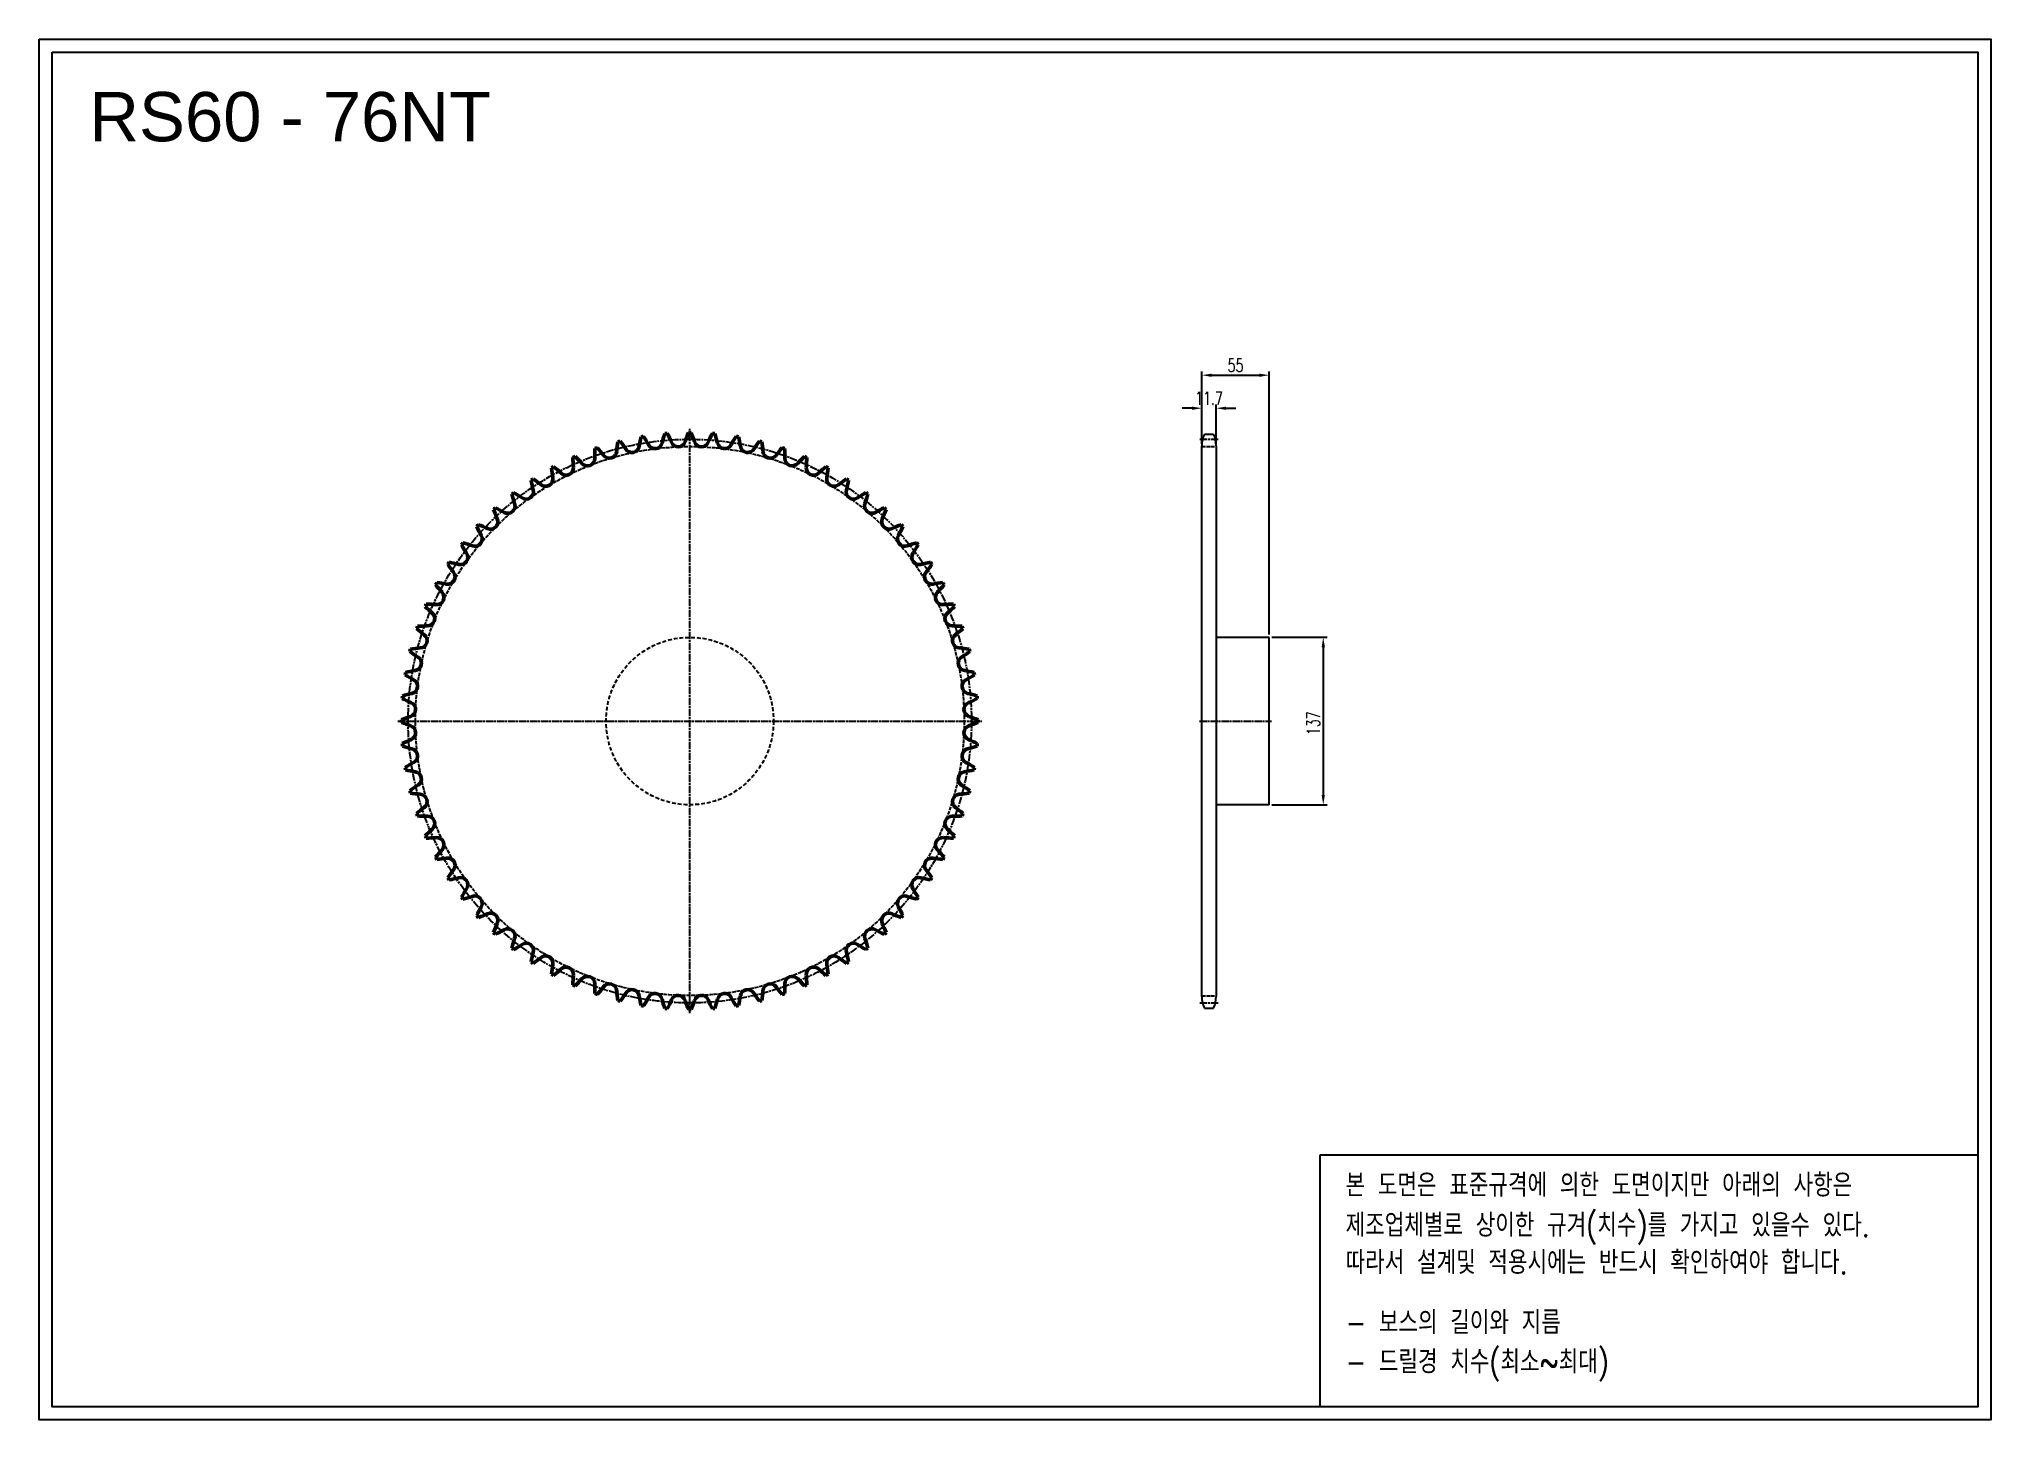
# Model space of a CAD drawing. Header units: millimetres. Extents: x 36536 to 38133, y 5201 to 6330.
import ezdxf

# ---------------------------------------------------------------- set-up
doc = ezdxf.new("R2010")
doc.units = ezdxf.units.MM
for name, pattern in [('AM_ISO02W050', [7.5, 6, -1.5]), ('AM_ISO02W050x2', [3.75, 3, -0.75]), ('AM_ISO08W050', [18, 12, -1.5, 3, -1.5]), ('AM_ISO08W050x2', [9, 6, -0.75, 1.5, -0.75]), ('HIDDEN', [9.525, 6.35, -3.175])]:
    doc.linetypes.add(name, pattern=pattern)
for name, color, linetype, lineweight in [('AM_0N', 7, 'Continuous', 50), ('AM_3N', 6, 'AM_ISO02W050', 25), ('AM_7', 4, 'AM_ISO08W050', 25), ('AM_7N', 4, 'AM_ISO08W050', 25)]:
    doc.layers.add(name, color=color, linetype=linetype, lineweight=lineweight)
doc.layers.add('HL', color=2, linetype='HIDDEN')
doc.layers.add('S-DIM', color=7, linetype='Continuous')
doc.styles.add('HAN', font='ROMANS.shx', dxfattribs={"width": 0.7, "bigfont": 'whgtxt.shx'})
doc.styles.add('HSG', font='SIMPLEX.shx', dxfattribs={"width": 0.7, "bigfont": 'HSG.shx'})
doc.styles.get("Standard").update_dxf_attribs({"font": 'arial.ttf'})
doc.dimstyles.new('APP23', dxfattribs={"dimscale": 4.5, "dimtxt": 2.4, "dimasz": 1.8, "dimexe": 0.7, "dimexo": 0.5, "dimgap": 0.6, "dimtad": 1, "dimtoh": 1, "dimdec": 1, "dimrnd": 0.01, "dimzin": 9, "dimdsep": 46, "dimtxsty": 'HSG', "dimcen": 0, "dimclrd": 1, "dimclre": 1, "dimclrt": 256, "dimazin": 2, "dimtp": 1, "dimtm": 1, "dimtfac": 0.5, "dimtdec": 1, "dimtix": 1, "dimtofl": 0, "dimtmove": 0, "dimatfit": 3, "dimfxl": 0, "dimtvp": 1, "dimtolj": 2, "dimlwd": -1, "dimlwe": -1, "dimarcsym": 0})

# ---------------------------------------------------------------- blocks, each defined once
blk = doc.blocks.new('*D1')
at = {"layer": 'Defpoints', "color": 0, "transparency": 16777216}
for p in [(37499.2, 6028.2), (37487.5, 5996.9), (37499.2, 5996.9)]:
    blk.add_point(p, dxfattribs=at)
at = {"layer": 'S-DIM', "color": 1, "transparency": 16777216}
for p, q in [((37479.4, 6028.2), (37471.3, 6028.2)), ((37487.5, 5999.1), (37487.5, 6031.3)), ((37499.2, 5999.1), (37499.2, 6031.3)), ((37507.3, 6028.2), (37515.4, 6028.2))]:
    blk.add_line(p, q, dxfattribs=at)
for points in [[(37479.4, 6029.5), (37479.4, 6026.8), (37487.5, 6028.2)], [(37507.3, 6029.5), (37507.3, 6026.8), (37499.2, 6028.2)]]:
    blk.add_solid(points, dxfattribs=at)
at = {"layer": 'S-DIM', "transparency": 16777216, "insert": (37493.3, 6036.3), "char_height": 10.8, "attachment_point": 5, "style": 'HSG'}
blk.add_mtext('\\A2;11.7', dxfattribs=at)
blk = doc.blocks.new('*D2')
at = {"layer": 'Defpoints', "color": 0, "transparency": 16777216}
for p in [(37542.5, 6055.2), (37487.5, 5996.9), (37542.5, 5840.8)]:
    blk.add_point(p, dxfattribs=at)
at = {"layer": 'S-DIM', "color": 1, "transparency": 16777216}
for p, q in [((37487.5, 5999.1), (37487.5, 6058.3)), ((37495.6, 6055.2), (37534.4, 6055.2)), ((37542.5, 5843), (37542.5, 6058.3))]:
    blk.add_line(p, q, dxfattribs=at)
for points in [[(37495.6, 6056.5), (37495.6, 6053.8), (37487.5, 6055.2)], [(37534.4, 6056.5), (37534.4, 6053.8), (37542.5, 6055.2)]]:
    blk.add_solid(points, dxfattribs=at)
at = {"layer": 'S-DIM', "transparency": 16777216, "insert": (37515, 6063.3), "char_height": 10.8, "attachment_point": 5, "style": 'HSG'}
blk.add_mtext('\\A2;55', dxfattribs=at)
blk = doc.blocks.new('*D3')
at = {"layer": 'Defpoints', "color": 0, "transparency": 16777216}
for p in [(37542.5, 5840.8), (37542.5, 5703.8), (37586.8, 5703.8)]:
    blk.add_point(p, dxfattribs=at)
at = {"layer": 'S-DIM', "color": 1, "transparency": 16777216}
for p, q in [((37544.7, 5840.8), (37590, 5840.8)), ((37586.8, 5832.7), (37586.8, 5711.9)), ((37544.7, 5703.8), (37590, 5703.8))]:
    blk.add_line(p, q, dxfattribs=at)
for points in [[(37585.5, 5832.7), (37588.2, 5832.7), (37586.8, 5840.8)], [(37585.5, 5711.9), (37588.2, 5711.9), (37586.8, 5703.8)]]:
    blk.add_solid(points, dxfattribs=at)
at = {"layer": 'S-DIM', "transparency": 16777216, "insert": (37578.7, 5770.5), "char_height": 10.8, "attachment_point": 5, "rotation": 90, "style": 'HSG'}
blk.add_mtext('\\A2;137', dxfattribs=at)

msp = doc.modelspace()

# ---------------------------------------------------------------- linework, layer by layer
for p, q in [((37489.55, 6007.04), (37497.08, 6007.04)), ((37487.47, 5547.03), (37487.47, 5997.54)), ((37499.17, 5997.54), (37499.17, 5547.03)), ((37542.47, 5840.79), (37499.17, 5840.79)), ((37542.47, 5703.79), (37542.47, 5840.79)), ((37542.47, 5703.79), (37499.17, 5703.79)), ((37489.55, 5537.53), (37497.08, 5537.53))]:
    msp.add_line(p, q)
for points in [[(36535.91, 6330.12), (38133.25, 6330.12), (38133.25, 5200.69), (36535.91, 5200.69)], [(36546.67, 6319.37), (38122.49, 6319.37), (38122.49, 5211.45), (36546.67, 5211.45)]]:
    msp.add_lwpolyline(points, close=True)
at = {"color": 6}
msp.add_lwpolyline([(37584.28, 5417.64), (38122.49, 5417.64), (38122.49, 5211.45), (37584.28, 5211.45)], close=True, dxfattribs=at)
for centre, start, end in [((37510.17, 5997.54), 155.25994, 180), ((37476.47, 5997.54), 0, 24.74006), ((37510.17, 5547.03), 180, 204.74006), ((37476.47, 5547.03), 335.25994, 0)]:
    msp.add_arc(centre, 22.7, start, end)
at = {"layer": 'AM_0N'}
for centre, radius, start, end in [((37154.19, 5973.66), 111.48, 162.38382, 166.51316), ((37068.46, 5772.29), 236.01, 94.48695, 94.98674), ((36950.75, 5956.81), 111.48, 22.96053, 27.08986), ((37170.53, 5965.9), 111.48, 157.64698, 161.77632), ((37068.46, 5772.29), 236.01, 89.7501, 90.2499), ((36966.39, 5965.9), 111.48, 18.22368, 22.35302), ((37186.17, 5956.81), 111.48, 152.91014, 157.03947), ((37068.46, 5772.29), 236.01, 85.01326, 85.51305), ((36982.72, 5973.66), 111.48, 13.48684, 17.61618), ((37102.13, 5988.55), 111.48, 176.59435, 180.72368), ((37068.46, 5772.29), 236.01, 108.69747, 109.19726), ((36909.05, 5922.26), 111.48, 37.17105, 41.30039), ((37002.67, 5993.25), 6.01, 217.17105, 355.98684), ((37119.88, 5985.03), 111.48, 171.8575, 175.98684), ((37068.46, 5772.29), 236.01, 103.96063, 104.46042), ((36921.98, 5934.91), 111.48, 32.43421, 36.56355), ((37021.15, 5997.93), 6.01, 212.43421, 351.25), ((37137.27, 5980.06), 111.48, 167.12066, 171.25), ((37068.46, 5772.29), 236.01, 99.22379, 99.72358), ((36935.91, 5946.46), 111.48, 27.69737, 31.82671), ((37039.94, 6001.07), 6.01, 207.69737, 346.51316), ((37058.93, 6002.64), 6.01, 202.96053, 341.77632), ((37077.99, 6002.64), 6.01, 198.22368, 337.03947), ((37096.98, 6001.07), 6.01, 193.48684, 332.30263), ((37201, 5946.46), 111.48, 148.17329, 152.30263), ((37068.46, 5772.29), 236.01, 80.27642, 80.77621), ((36999.65, 5980.06), 111.48, 8.75, 12.87934), ((37115.77, 5997.93), 6.01, 188.75, 327.56579), ((37214.93, 5934.91), 111.48, 143.43645, 147.56579), ((37068.46, 5772.29), 236.01, 75.53958, 76.03937), ((37017.04, 5985.03), 111.48, 4.01316, 8.1425), ((37134.24, 5993.25), 6.01, 184.01316, 322.82895), ((37227.86, 5922.26), 111.48, 138.69961, 142.82895), ((37068.46, 5772.29), 236.01, 70.80274, 71.30253), ((37034.78, 5988.55), 111.48, 359.27632, 3.40565), ((37068.46, 5772.29), 236.01, 118.17116, 118.67095), ((37066.08, 5991.14), 111.48, 186.06803, 190.19737), ((36886.54, 5893.98), 111.48, 46.64474, 50.77408), ((36967.2, 5979.41), 6.01, 226.64474, 5.46053), ((37068.46, 5772.29), 236.01, 113.43431, 113.93411), ((37084.16, 5990.59), 111.48, 181.33119, 185.46053), ((36897.21, 5908.59), 111.48, 41.90789, 46.03723), ((36984.65, 5987.06), 6.01, 221.90789, 0.72368), ((37152.26, 5987.06), 6.01, 179.27632, 318.09211), ((37239.7, 5908.59), 111.48, 133.96277, 138.09211), ((37068.46, 5772.29), 236.01, 66.06589, 66.56569), ((37169.71, 5979.41), 6.01, 174.53947, 313.35526), ((37052.76, 5990.59), 111.48, 354.53947, 358.66881), ((37250.38, 5893.98), 111.48, 129.22592, 133.35526), ((37068.46, 5772.29), 236.01, 61.32905, 61.82884), ((37070.84, 5991.14), 111.48, 349.80263, 353.93197), ((37068.46, 5772.29), 236.01, 127.64484, 128.14463), ((36868.99, 5862.38), 111.48, 56.11842, 60.24776), ((36934.49, 5959.92), 6.01, 236.11842, 14.93421), ((37068.46, 5772.29), 236.01, 122.908, 123.40779), ((37048.01, 5990.2), 111.48, 190.80487, 194.93421), ((36877.11, 5878.54), 111.48, 51.38158, 55.51092), ((36950.44, 5970.34), 6.01, 231.38158, 10.19737), ((37186.47, 5970.34), 6.01, 169.80263, 308.61842), ((37259.8, 5878.54), 111.48, 124.48908, 128.61842), ((37202.43, 5959.92), 6.01, 165.06579, 303.88158), ((37088.9, 5990.2), 111.48, 345.06579, 349.19513), ((37068.46, 5772.29), 236.01, 56.59221, 57.092), ((37267.92, 5862.38), 111.48, 119.75224, 123.88158), ((37068.46, 5772.29), 236.01, 51.85537, 52.35516), ((37068.46, 5772.29), 236.01, 132.38168, 132.88148), ((37012.43, 5983.86), 111.48, 200.27856, 204.40789), ((36862.23, 5845.6), 111.48, 60.85526, 64.9846), ((36919.45, 5948.22), 6.01, 240.85526, 19.67105), ((37030.09, 5987.77), 111.48, 195.54171, 199.67105), ((37217.46, 5948.22), 6.01, 160.32895, 299.14474), ((37106.83, 5987.77), 111.48, 340.32895, 344.45829), ((37274.68, 5845.6), 111.48, 115.0154, 119.14474), ((37124.49, 5983.86), 111.48, 335.59211, 339.72144), ((37068.46, 5772.29), 236.01, 47.11852, 47.61832), ((37068.46, 5772.29), 236.01, 137.11852, 137.61832), ((36995.15, 5978.51), 111.48, 205.0154, 209.14474), ((36856.88, 5828.32), 111.48, 65.59211, 69.72144), ((36905.43, 5935.31), 6.01, 245.59211, 24.40789), ((37231.48, 5935.31), 6.01, 155.59211, 294.40789), ((37280.03, 5828.32), 111.48, 110.27856, 114.40789), ((37141.77, 5978.51), 111.48, 330.85526, 334.9846), ((37068.46, 5772.29), 236.01, 42.38168, 42.88148), ((37068.46, 5772.29), 236.01, 141.85537, 142.35516), ((36978.37, 5971.75), 111.48, 209.75224, 213.88158), ((36852.98, 5810.66), 111.48, 70.32895, 74.45829), ((36892.53, 5921.29), 6.01, 250.32895, 29.14474), ((37244.39, 5921.29), 6.01, 150.85526, 289.67105), ((37283.94, 5810.66), 111.48, 105.54171, 109.67105), ((37158.55, 5971.75), 111.48, 326.11842, 330.24776), ((37068.46, 5772.29), 236.01, 37.64484, 38.14463), ((37068.46, 5772.29), 236.01, 146.59221, 147.092), ((36962.2, 5963.63), 111.48, 214.48908, 218.61842), ((36850.55, 5792.73), 111.48, 75.06579, 79.19513), ((36880.83, 5906.25), 6.01, 255.06579, 33.88158), ((37256.09, 5906.25), 6.01, 146.11842, 284.93421), ((37286.37, 5792.73), 111.48, 100.80487, 104.93421), ((37174.71, 5963.63), 111.48, 321.38158, 325.51092), ((37068.46, 5772.29), 236.01, 32.908, 33.40779), ((37068.46, 5772.29), 236.01, 151.32905, 151.82884), ((36946.76, 5954.2), 111.48, 219.22592, 223.35526), ((36849.6, 5774.67), 111.48, 79.80263, 83.93197), ((36870.4, 5890.3), 6.01, 259.80263, 38.61842), ((37266.51, 5890.3), 6.01, 141.38158, 280.19737), ((37287.31, 5774.67), 111.48, 96.06803, 100.19737), ((37190.15, 5954.2), 111.48, 316.64474, 320.77408), ((37068.46, 5772.29), 236.01, 28.17116, 28.67095), ((37068.46, 5772.29), 236.01, 156.06589, 156.56569), ((36932.16, 5943.53), 111.48, 223.96277, 228.09211), ((36850.15, 5756.58), 111.48, 84.53947, 88.66881), ((36861.33, 5873.54), 6.01, 264.53947, 43.35526), ((37275.58, 5873.54), 6.01, 136.64474, 275.46053), ((37286.76, 5756.58), 111.48, 91.33119, 95.46053), ((37204.76, 5943.53), 111.48, 311.90789, 316.03723), ((37068.46, 5772.29), 236.01, 23.43431, 23.93411), ((37068.46, 5772.29), 236.01, 160.80274, 161.30253), ((36918.48, 5931.69), 111.48, 228.69961, 232.82895), ((36852.2, 5738.61), 111.48, 89.27632, 93.40565), ((36853.68, 5856.09), 6.01, 269.27632, 48.09211), ((37283.24, 5856.09), 6.01, 131.90789, 270.72368), ((37284.72, 5738.61), 111.48, 86.59435, 90.72368), ((37218.44, 5931.69), 111.48, 307.17105, 311.30039), ((37068.46, 5772.29), 236.01, 18.69747, 19.19726), ((37068.46, 5772.29), 236.01, 165.53958, 166.03937), ((36855.72, 5720.87), 111.48, 94.01316, 98.1425), ((36847.49, 5838.07), 6.01, 274.01316, 52.82895), ((37289.42, 5838.07), 6.01, 127.17105, 265.98684), ((37281.2, 5720.87), 111.48, 81.8575, 85.98684), ((37068.46, 5772.29), 236.01, 13.96063, 14.46042), ((36905.83, 5918.76), 111.48, 233.43645, 237.56579), ((36842.82, 5819.6), 6.01, 278.75, 57.56579), ((37294.1, 5819.6), 6.01, 122.43421, 261.25), ((37231.09, 5918.76), 111.48, 302.43421, 306.56355), ((37068.46, 5772.29), 236.01, 170.27642, 170.77621), ((36894.29, 5904.83), 111.48, 238.17329, 242.30263), ((36860.69, 5703.47), 111.48, 98.75, 102.87934), ((36839.68, 5800.8), 6.01, 283.48684, 62.30263), ((37297.24, 5800.8), 6.01, 117.69737, 256.51316), ((37276.23, 5703.47), 111.48, 77.12066, 81.25), ((37242.63, 5904.83), 111.48, 297.69737, 301.82671), ((37068.46, 5772.29), 236.01, 9.22379, 9.72358), ((37068.46, 5772.29), 236.01, 175.01326, 175.51305), ((36883.94, 5890), 111.48, 242.91014, 247.03947), ((36867.08, 5686.55), 111.48, 103.48684, 107.61618), ((36838.11, 5781.81), 6.01, 288.22368, 67.03947), ((37298.81, 5781.81), 6.01, 112.96053, 251.77632), ((37269.84, 5686.55), 111.48, 72.38382, 76.51316), ((37252.98, 5890), 111.48, 292.96053, 297.08986), ((37068.46, 5772.29), 236.01, 4.48695, 4.98674), ((36874.85, 5670.21), 111.48, 108.22368, 112.35302), ((37068.46, 5772.29), 236.01, 179.7501, 180.2499), ((36874.85, 5874.36), 111.48, 247.64698, 251.77632), ((36838.11, 5762.76), 6.01, 292.96053, 71.77632), ((37298.81, 5762.76), 6.01, 108.22368, 247.03947), ((37262.07, 5670.21), 111.48, 67.64698, 71.77632), ((37262.07, 5874.36), 111.48, 288.22368, 292.35302), ((37068.46, 5772.29), 236.01, 359.7501, 0.2499), ((36883.94, 5654.58), 111.48, 112.96053, 117.08986), ((37068.46, 5772.29), 236.01, 184.48695, 184.98674), ((36867.08, 5858.02), 111.48, 252.38382, 256.51316), ((37269.84, 5858.02), 111.48, 283.48684, 287.61618), ((37252.98, 5654.58), 111.48, 62.91014, 67.03947), ((37068.46, 5772.29), 236.01, 355.01326, 355.51305), ((36894.29, 5639.74), 111.48, 117.69737, 121.82671), ((37068.46, 5772.29), 236.01, 189.22379, 189.72358), ((36839.68, 5743.77), 6.01, 297.69737, 76.51316), ((37297.24, 5743.77), 6.01, 103.48684, 242.30263), ((37242.63, 5639.74), 111.48, 58.17329, 62.30263), ((37068.46, 5772.29), 236.01, 350.27642, 350.77621), ((36860.69, 5841.1), 111.48, 257.12066, 261.25), ((36905.83, 5625.81), 111.48, 122.43421, 126.56355), ((36842.82, 5724.97), 6.01, 302.43421, 81.25), ((37294.1, 5724.97), 6.01, 98.75, 237.56579), ((37231.09, 5625.81), 111.48, 53.43645, 57.56579), ((37276.23, 5841.1), 111.48, 278.75, 282.87934), ((37068.46, 5772.29), 236.01, 193.96063, 194.46042), ((36855.72, 5823.71), 111.48, 261.8575, 265.98684), ((36847.49, 5706.5), 6.01, 307.17105, 85.98684), ((37289.42, 5706.5), 6.01, 94.01316, 232.82895), ((37281.2, 5823.71), 111.48, 274.01316, 278.1425), ((37068.46, 5772.29), 236.01, 345.53958, 346.03937), ((36918.48, 5612.88), 111.48, 127.17105, 131.30039), ((37068.46, 5772.29), 236.01, 198.69747, 199.19726), ((36852.2, 5805.96), 111.48, 266.59435, 270.72368), ((36853.68, 5688.48), 6.01, 311.90789, 90.72368), ((37283.24, 5688.48), 6.01, 89.27632, 228.09211), ((37284.72, 5805.96), 111.48, 269.27632, 273.40565), ((37218.44, 5612.88), 111.48, 48.69961, 52.82895), ((37068.46, 5772.29), 236.01, 340.80274, 341.30253), ((36932.16, 5601.04), 111.48, 131.90789, 136.03723), ((37068.46, 5772.29), 236.01, 203.43431, 203.93411), ((36850.15, 5787.99), 111.48, 271.33119, 275.46053), ((36861.33, 5671.03), 6.01, 316.64474, 95.46053), ((37275.58, 5671.03), 6.01, 84.53947, 223.35526), ((37286.76, 5787.99), 111.48, 264.53947, 268.66881), ((37204.76, 5601.04), 111.48, 43.96277, 48.09211), ((37068.46, 5772.29), 236.01, 336.06589, 336.56569), ((36946.76, 5590.37), 111.48, 136.64474, 140.77408), ((37068.46, 5772.29), 236.01, 208.17116, 208.67095), ((36849.6, 5769.91), 111.48, 276.06803, 280.19737), ((36870.4, 5654.27), 6.01, 321.38158, 100.19737), ((37266.51, 5654.27), 6.01, 79.80263, 218.61842), ((37287.31, 5769.91), 111.48, 259.80263, 263.93197), ((37190.15, 5590.37), 111.48, 39.22592, 43.35526), ((37068.46, 5772.29), 236.01, 331.32905, 331.82884), ((36962.2, 5580.94), 111.48, 141.38158, 145.51092), ((37068.46, 5772.29), 236.01, 212.908, 213.40779), ((36850.55, 5751.84), 111.48, 280.80487, 284.93421), ((36880.83, 5638.32), 6.01, 326.11842, 104.93421), ((37256.09, 5638.32), 6.01, 75.06579, 213.88158), ((37286.37, 5751.84), 111.48, 255.06579, 259.19513), ((37174.71, 5580.94), 111.48, 34.48908, 38.61842), ((37068.46, 5772.29), 236.01, 326.59221, 327.092), ((36978.37, 5572.82), 111.48, 146.11842, 150.24776), ((37068.46, 5772.29), 236.01, 217.64484, 218.14463), ((36852.98, 5733.92), 111.48, 285.54171, 289.67105), ((36892.53, 5623.28), 6.01, 330.85526, 109.67105), ((37244.39, 5623.28), 6.01, 70.32895, 209.14474), ((37283.94, 5733.92), 111.48, 250.32895, 254.45829), ((37158.55, 5572.82), 111.48, 29.75224, 33.88158), ((37068.46, 5772.29), 236.01, 321.85537, 322.35516), ((36995.15, 5566.06), 111.48, 150.85526, 154.9846), ((37068.46, 5772.29), 236.01, 222.38168, 222.88148), ((36856.88, 5716.25), 111.48, 290.27856, 294.40789), ((36905.43, 5609.26), 6.01, 335.59211, 114.40789), ((37012.43, 5560.71), 111.48, 155.59211, 159.72144), ((37231.48, 5609.26), 6.01, 65.59211, 204.40789), ((37124.49, 5560.71), 111.48, 20.27856, 24.40789), ((37280.03, 5716.25), 111.48, 245.59211, 249.72144), ((37141.77, 5566.06), 111.48, 25.0154, 29.14474), ((37068.46, 5772.29), 236.01, 317.11852, 317.61832), ((37068.46, 5772.29), 236.01, 227.11852, 227.61832), ((36862.23, 5698.97), 111.48, 295.0154, 299.14474), ((36919.45, 5596.36), 6.01, 340.32895, 119.14474), ((37030.09, 5556.81), 111.48, 160.32895, 164.45829), ((37217.46, 5596.36), 6.01, 60.85526, 199.67105), ((37106.83, 5556.81), 111.48, 15.54171, 19.67105), ((37274.68, 5698.97), 111.48, 240.85526, 244.9846), ((37068.46, 5772.29), 236.01, 312.38168, 312.88148), ((37068.46, 5772.29), 236.01, 231.85537, 232.35516), ((36868.99, 5682.19), 111.48, 299.75224, 303.88158), ((36934.49, 5584.65), 6.01, 345.06579, 123.88158), ((37048.01, 5554.37), 111.48, 165.06579, 169.19513), ((37068.46, 5772.29), 236.01, 236.59221, 237.092), ((36877.11, 5666.03), 111.48, 304.48908, 308.61842), ((36950.44, 5574.23), 6.01, 349.80263, 128.61842), ((37186.47, 5574.23), 6.01, 51.38158, 190.19737), ((37259.8, 5666.03), 111.48, 231.38158, 235.51092), ((37202.43, 5584.65), 6.01, 56.11842, 194.93421), ((37088.9, 5554.37), 111.48, 10.80487, 14.93421), ((37068.46, 5772.29), 236.01, 302.908, 303.40779), ((37267.92, 5682.19), 111.48, 236.11842, 240.24776), ((37068.46, 5772.29), 236.01, 307.64484, 308.14463), ((37066.08, 5553.43), 111.48, 169.80263, 173.93197), ((37068.46, 5772.29), 236.01, 241.32905, 241.82884), ((36886.54, 5650.59), 111.48, 309.22592, 313.35526), ((36967.2, 5565.16), 6.01, 354.53947, 133.35526), ((37084.16, 5553.98), 111.48, 174.53947, 178.66881), ((36897.21, 5635.99), 111.48, 313.96277, 318.09211), ((36984.65, 5557.51), 6.01, 359.27632, 138.09211), ((37152.26, 5557.51), 6.01, 41.90789, 180.72368), ((37239.7, 5635.99), 111.48, 221.90789, 226.03723), ((37169.71, 5565.16), 6.01, 46.64474, 185.46053), ((37052.76, 5553.98), 111.48, 1.33119, 5.46053), ((37250.38, 5650.59), 111.48, 226.64474, 230.77408), ((37068.46, 5772.29), 236.01, 298.17116, 298.67095), ((37070.84, 5553.43), 111.48, 6.06803, 10.19737), ((37068.46, 5772.29), 236.01, 246.06589, 246.56569), ((37102.13, 5556.02), 111.48, 179.27632, 183.40565), ((37068.46, 5772.29), 236.01, 250.80274, 251.30253), ((36909.05, 5622.31), 111.48, 318.69961, 322.82895), ((37002.67, 5551.32), 6.01, 4.01316, 142.82895), ((37119.88, 5559.54), 111.48, 184.01316, 188.1425), ((37068.46, 5772.29), 236.01, 255.53958, 256.03937), ((36921.98, 5609.66), 111.48, 323.43645, 327.56579), ((37021.15, 5546.64), 6.01, 8.75, 147.56579), ((37137.27, 5564.52), 111.48, 188.75, 192.87934), ((36935.91, 5598.12), 111.48, 328.17329, 332.30263), ((37039.94, 5543.51), 6.01, 13.48684, 152.30263), ((37154.19, 5570.91), 111.48, 193.48684, 197.61618), ((36950.75, 5587.77), 111.48, 332.91014, 337.03947), ((37058.93, 5541.93), 6.01, 18.22368, 157.03947), ((37170.53, 5578.68), 111.48, 198.22368, 202.35302), ((36966.39, 5578.68), 111.48, 337.64698, 341.77632), ((37077.99, 5541.93), 6.01, 22.96053, 161.77632), ((37186.17, 5587.77), 111.48, 202.96053, 207.08986), ((36982.72, 5570.91), 111.48, 342.38382, 346.51316), ((37096.98, 5543.51), 6.01, 27.69737, 166.51316), ((37201, 5598.12), 111.48, 207.69737, 211.82671), ((36999.65, 5564.52), 111.48, 347.12066, 351.25), ((37115.77, 5546.64), 6.01, 32.43421, 171.25), ((37214.93, 5609.66), 111.48, 212.43421, 216.56355), ((37068.46, 5772.29), 236.01, 283.96063, 284.46042), ((37017.04, 5559.54), 111.48, 351.8575, 355.98684), ((37134.24, 5551.32), 6.01, 37.17105, 175.98684), ((37227.86, 5622.31), 111.48, 217.17105, 221.30039), ((37068.46, 5772.29), 236.01, 288.69747, 289.19726), ((37034.78, 5556.02), 111.48, 356.59435, 0.72368), ((37068.46, 5772.29), 236.01, 293.43431, 293.93411), ((37068.46, 5772.29), 236.01, 260.27642, 260.77621), ((37068.46, 5772.29), 236.01, 265.01326, 265.51305), ((37068.46, 5772.29), 236.01, 269.7501, 270.2499), ((37068.46, 5772.29), 236.01, 274.48695, 274.98674), ((37068.46, 5772.29), 236.01, 279.22379, 279.72358)]:
    msp.add_arc(centre, radius, start, end, dxfattribs=at)
at = {"layer": 'AM_3N', "linetype": 'AM_ISO02W050x2'}
for p, q in [((37487.47, 5996.88), (37499.17, 5996.88)), ((37487.47, 5547.69), (37499.17, 5547.69))]:
    msp.add_line(p, q, dxfattribs=at)
msp.add_circle((37068.46, 5772.29), 224.54, dxfattribs=at)
at = {"layer": 'AM_7', "linetype": 'AM_ISO08W050x2'}
msp.add_circle((37068.46, 5772.29), 230.49, dxfattribs=at)
at = {"layer": 'AM_7N', "linetype": 'AM_ISO08W050x2'}
for p, q in [((37068.46, 5533.28), (37068.46, 6011.29)), ((37485.9, 6002.84), (37500.73, 6002.84)), ((36829.45, 5772.29), (37307.47, 5772.29)), ((37485.47, 5772.29), (37544.47, 5772.29)), ((37485.9, 5541.74), (37500.73, 5541.74))]:
    msp.add_line(p, q, dxfattribs=at)
at = {"layer": 'HL', "ltscale": 0.5}
msp.add_circle((37068.46, 5772.29), 68.5, dxfattribs=at)

# ---------------------------------------------------------------- texts
msp.add_text('RS60 - 76NT', height=40.3368).set_placement((36577.04, 6246.49))
at = {"color": 6, "style": 'HAN', "width": 0.8}
for s, p in [('본 도면은 표준규격에 의한 도면이지만 아래의 사항은', (37605.09, 5383.27)), ('제조업체별로 상이한 규겨(치수)를 가지고 있을수 있다.', (37605.09, 5350.48)), ('따라서 설계및 적용시에는 반드시 확인하여야 합니다.', (37605.09, 5320.02)), ('- 보스의 길이와 지름', (37605.09, 5270.95)), ('- 드릴경 치수(최소~최대)', (37605.09, 5238.72))]:
    msp.add_text(s, height=18.9237, dxfattribs=at).set_placement(p)

# ---------------------------------------------------------------- dimensions: what is measured, and where the dimension line sits
at = {"layer": 'S-DIM'}
dim = msp.add_linear_dim(base=(37542.47, 6055.17), p1=(37487.47, 5996.88), p2=(37542.47, 5840.79), dimstyle='APP23', dxfattribs=at)
dim.commit()
dim.dimension.update_dxf_attribs({"geometry": '*D2', "text_midpoint": (37514.97, 6063.27)})
dim = msp.add_linear_dim(base=(37499.17, 6028.17), p1=(37487.47, 5996.88), p2=(37499.17, 5996.88), dimstyle='APP23', dxfattribs=at)
dim.commit()
dim.dimension.update_dxf_attribs({"geometry": '*D1', "text_midpoint": (37493.32, 6028.17), "dimtype": 128})
dim = msp.add_linear_dim(base=(37586.8, 5703.79), p1=(37542.47, 5840.79), p2=(37542.47, 5703.79), angle=90, dimstyle='APP23', dxfattribs=at)
dim.commit()
dim.dimension.update_dxf_attribs({"geometry": '*D3', "text_midpoint": (37586.8, 5770.54), "dimtype": 128})

doc.saveas('drawing.dxf')
